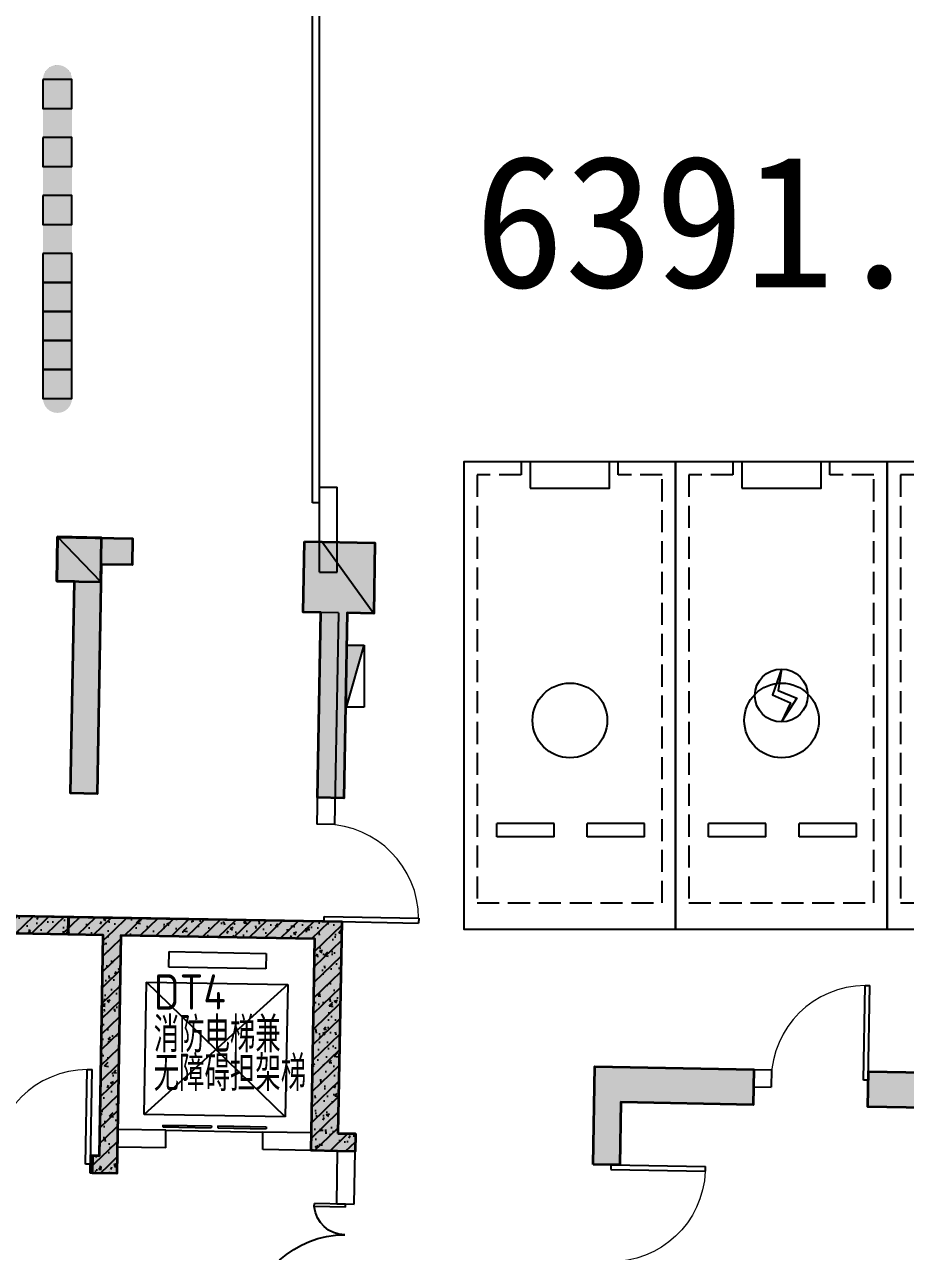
# Model space of a CAD drawing. Extents: x 512858 to 514372, y -232486 to -231710.
# Drawn here: x 512919.64 to 512929.63, y -232112.37 to -232098.47 of the extents above; entities that cross this region are included whole.
import ezdxf

# ---------------------------------------------------------------- set-up
doc = ezdxf.new("R2010")
doc.units = 0
doc.header["$LTSCALE"] = 1000
for name, pattern in [('DASH', [0.35, 0.25, -0.1]), ('新块$0$__DASH', [0.35, 0.25, -0.1]), ('新块$0$DASH', [0.35, 0.25, -0.1])]:
    doc.linetypes.add(name, pattern=pattern)
doc.layers.get('0').update_dxf_attribs({"color": 252})
for name, color, linetype in [('1#HXT-B1$0$A-DOOR', 252, 'Continuous'), ('1#HXT-B1$0$A-FIRE-DOOR', 252, 'Continuous'), ('1#HXT-B1$0$A-PATT-COLU', 252, 'Continuous'), ('1#HXT-B1$0$A-STAIR', 252, 'Continuous'), ('1#HXT-B1$0$A-STR-CONC-B', 252, 'Continuous'), ('1#HXT-B1$0$A-WALL-S', 252, 'Continuous'), ('_0', 252, 'Continuous'), ('A-ANNO-HATC-PATT', 252, 'Continuous'), ('A-COLU-CONC', 252, 'Continuous'), ('A-DOOR-FIRE', 252, 'Continuous'), ('A-WALL-BLOK', 252, 'Continuous'), ('AD-普通车位', 252, 'Continuous'), ('B1F_车位$0$A-PARK-W', 252, 'Continuous'), ('B1F_车位$0$P-减速带', 252, 'Continuous'), ('建-房间名称', 252, 'Continuous'), ('新块$0$A-PARK-D', 252, 'Continuous'), ('新块$0$AD-普通车位', 252, '新块$0$DASH'), ('风井', 252, 'Continuous')]:
    doc.layers.add(name, color=color, linetype=linetype)
for name, color, linetype, lineweight in [('P-FIRE-FH', 252, 'Continuous', 25), ('s-colu-cons', 252, 'Continuous', 35), ('S-COLU-HATC', 252, 'Continuous', 25), ('S-WALL', 252, 'Continuous', 35), ('S-WALL-HATC', 252, 'Continuous', 25), ('面积-不计容-地下室-1', 4, 'Continuous', 0)]:
    doc.layers.add(name, color=color, linetype=linetype, lineweight=lineweight)
doc.layers.add('数车位', color=252, linetype='Continuous', plot=False)
doc.styles.add('dw', font='simhei.ttf')
doc.styles.add('邻里中心-雨水$0$STANDARD', font='GBENOR', dxfattribs={"bigfont": 'GBCBIG'})
pattern_1 = [(45, (0, 0), (-88.38834764831844, 88.38834764831844), []), (50, (0, 0), (358.6300913003767, -31.37606749129755), [37.5, -412.5]), (355, (0, 0), (-69.3756668065, 376.0960668500059), [30, -330]), (100.4514, (29.88584, -2.61467), (289.2546908570108, 344.7197710304768), [31.870095, -350.571056]), (46.1842, (0, 100), (533.6205243128222, -82.75950716450905), [56.25, -618.75]), (96.63560000000001, (44.4683725, 93.1033465), (467.3313527743517, 487.0589354502209), [47.805144, -525.8565]), (351.1842, (0, 100), (467.3309725668136, 487.0593004626623), [45, -495]), (21, (50, 75), (298.4535260592309, -201.3094453326694), [37.5, -412.5]), (325.9999999999999, (50, 75), (121.6576659607912, 362.5750225234264), [30, -330]), (71.4514, (74.8711165, 58.224197), (420.111314290745, 161.2652483549762), [31.870095, -350.571056]), (37.5, (0, 0), (6.079927658645312, 166.4469269156558), [0, -326, 0, -335, 0, -331.25]), (7.5, (0, 0), (131.5347687210743, 197.2058559411801), [0, -191, 0, -318.5, 0, -126.25]), (-32.5, (-111.5, 0), (266.9112180862045, -11.27743586718988), [0, -125, 0, -390, 0, -517.5]), (-42.50000000000001, (-161.5, 0), (291.5930846711931, 50.05249116615887), [0, -162.5, 0, -259, 0, -367.5])]

# ---------------------------------------------------------------- blocks, each defined once
blk = doc.blocks.new('新块$0$A$C0EC85F9A')
at = {"layer": '新块$0$A-PARK-D'}
for p, q in [((1024.865119934082, 1200.108159065247), (374.865119934082, 1200.108155250549)), ((374.8651123046875, 1050.108156204224), (374.865119934082, 1200.108155250549)), ((1024.865119934082, 1050.108158111572), (1024.865119934082, 1200.108159065247)), ((2049.865119934082, 1200.108160018921), (1399.865112304688, 1200.108158111572)), ((1399.865127563477, 1050.108156204224), (1399.865112304688, 1200.108158111572)), ((2049.865127563477, 1050.108158111572), (2049.865119934082, 1200.108160018921)), ((1024.865119934082, 1050.108158111572), (374.8651123046875, 1050.108156204224)), ((2049.865127563477, 1050.108158111572), (1399.865127563477, 1050.108156204224))]:
    blk.add_line(p, q, dxfattribs=at)
for points in [[(2400, 9.536743164e-07), (2400.000007629395, 5300), (7.6293945312e-06, 5300), (0, 0)], [(750.0000076293945, 5000.000000953674), (1650.000015258789, 5000.000000953674), (1650, 5299.999997138977), (750, 5299.999999046326)]]:
    blk.add_lwpolyline(points, close=True, dxfattribs=at)
at = {"layer": '新块$0$A-PARK-D', "linetype": '新块$0$__DASH'}
blk.add_lwpolyline([(650, 5300.000000953674), (650.0000076293945, 5150), (150, 5150.000000953674), (150.0000076293945, 300), (2250.000007629395, 300.0000009536743), (2250.000015258789, 5150), (1750.000007629395, 5150), (1750.000007629395, 5300.000000953674)], dxfattribs=at)
blk = doc.blocks.new('新块$0$dfghgfhfghg')
at = {"layer": '新块$0$A-PARK-D', "extrusion": (-1.872561112644678e-08, 1.87406039580014e-20, 0.9999999999999999), "rotation": 8.24447464e-08}
blk.add_blockref('新块$0$A$C0EC85F9A', (-1200.000000011176, -2800.000008820101, -2.2470733351e-05), dxfattribs=at)
blk = doc.blocks.new('A$C040F5B7D')
at = {"layer": '新块$0$AD-普通车位', "extrusion": (2.154672387120172e-06, 6.254128229541402e-07, -0.9999999999974832), "zscale": -1}
blk.add_blockref('新块$0$dfghgfhfghg', (-1200.000486263942, 2799.99967507812, 0.0051262731014366), dxfattribs=at)
blk = doc.blocks.new('CHEWEI')
at = {"layer": 'AD-普通车位', "extrusion": (0, 0, -1), "zscale": -1}
for p in [(-588887.584847129, 180398.4526421748), (-591287.5848471299, 180398.4526421801), (-593687.5848471308, 180398.4526421853)]:
    blk.add_blockref('A$C040F5B7D', p, dxfattribs=at)
blk = doc.blocks.new('电动车')
at = {"layer": 'B1F_车位$0$A-PARK-W'}
for points in [[(625881.3127244372, 295771.7837683511), (625779.1904470803, 295479.8799666952), (625983.6286609786, 295390.3887376297), (625881.3127244372, 295171.7837683511)], [(625881.3127244371, 295771.7837683511), (625844.7634110507, 295529.8799666952), (626057.7715200944, 295440.3887376297), (625881.3127244372, 295171.7837683511)]]:
    blk.add_lwpolyline(points, dxfattribs=at)
blk.add_circle((625881.3127244372, 295471.7837683511), 300, dxfattribs=at)
blk = doc.blocks.new('A$C1C124BEE')
at = {"layer": 'S-WALL-HATC', "linetype": 'ByBlock'}
h = blk.add_hatch(color=256, dxfattribs=at)
h.dxf.hatch_style = 1
edge = h.paths.add_edge_path()
edge.add_line((-500.0237422719365, 4499.989590971149), (-500.0237422719365, 4499.999823057209))
edge.add_line((41049.99502414302, -2699.998694710084), (41049.99502414302, -2699.998885000474))
h.paths.add_polyline_path([(27749.96263950691, -5100.065193449205), (34149.98966924614, -5099.986356165027), (34149.99646506761, -4899.98635636596), (31249.99646707322, -4900.02867749182), (31249.99768022867, -4399.996621151398), (30949.99768022867, -4399.996621151398), (30949.99681364128, -4900.050449317845), (28049.96263950691, -4899.970984425803), (28049.96263950726, -1700.075359644601), (27749.96263950726, -1700.075359644776)])
h = blk.add_hatch(color=256, dxfattribs=at)
h.dxf.hatch_style = 1
h.paths.add_polyline_path([(40250.02198682376, 4499.999823056977), (41100.02198682376, 4499.999823057326), (41100.02198682342, 4199.999823057326), (40750.02198682376, 4199.999823057151), (40750.02198682342, 1600.044441057194), (40450.02198682376, 1600.044441057369), (40450.02198682342, 3999.999823057326), (40250.02198682353, 3999.999823057326)])
h = blk.add_hatch(color=256, dxfattribs=at)
h.dxf.hatch_style = 1
h.paths.add_polyline_path([(43049.96371232311, 4499.989590971265), (43850.01876637258, 4499.989590971091), (43850.01876637258, 3699.98959097109), (43550.01876637223, 3699.989591017133), (43549.96371232311, 3699.989591017249), (43549.96371232311, 1600.044441057311), (43249.96371232311, 1600.044441057311), (43249.96371232276, 3699.989591093501), (43049.96371232311, 3699.989591093501)])
h = blk.add_hatch(color=256, dxfattribs=at)
h.dxf.hatch_style = 1
h.paths.add_polyline_path([(39099.99681059597, 200.0008695228607), (40450.02198682376, 199.9999999996508), (40450.02198682342, 0), (38249.99375831138, 0.0009962412295863), (38249.99375831173, 200.000996241055), (38799.99681059562, 200.0009033142705), (38799.99681059597, 1000.000742806995), (39099.99681059597, 1000.000742806995)])
h = blk.add_hatch(color=256, dxfattribs=at)
h.dxf.hatch_style = 1
edge = h.paths.add_edge_path()
edge.add_line((40775.00164714339, -2499.998885000125), (40775.00164714341, -2699.998885000125))
edge.add_line((40775.00164714305, -2699.998885000299), (41049.99502414302, -2699.998885000299))
edge.add_line((41049.99502414302, -2699.998885000299), (41049.99502414302, -0.500000000174623))
edge.add_arc((41050.49502414302, -0.500000000174623), 0.4999999999999999, 90, 180, ccw=False)
edge.add_line((41050.49502414302, -1.74623e-10), (43249.99502414302, -1.74623e-10))
edge.add_line((43249.99502414337, -1.74623e-10), (43249.99492540001, -2400.009803967491))
edge.add_line((43249.99492539966, -2400.009803967492), (43749.99130579148, -2400.009803967492))
edge.add_line((43749.99130579142, -2400.009803967492), (43749.99130579142, -2199.976482639497))
edge.add_line((43749.99130579189, -2199.976482639555), (43549.99493299698, -2199.976482639555))
edge.add_line((43549.99493299657, -2199.976482639497), (43549.99502414302, 199.9999999998254))
edge.add_line((43549.99502414302, 199.9999999998254), (40450.02198682342, 199.9999999998254))
edge.add_line((40450.02198682376, 199.9999999996508), (40450.02198682376, -3.49246e-10))
edge.add_line((40450.02198682342, 0), (40849.99502414302, 2.7e-15))
edge.add_line((40849.99502414337, -1.74623e-10), (40849.99502414337, -2499.998885000299))
edge.add_line((40849.99502414302, -2499.998885000299), (40775.00164714303, -2499.998885000299))
at = {"layer": 'S-WALL-HATC'}
h = blk.add_hatch(color=256, dxfattribs=at)
h.dxf.hatch_style = 1
h.paths.add_polyline_path([(46450.02013045864, -2499.560744388669), (46450.02013045829, -1390.058842447295), (48250.00959638006, -1390.040686779656), (48250.00416725362, -1790.571057333378), (46749.98066648073, -1790.569403211877), (46749.98157941585, -2499.560744388844)])
h = blk.add_hatch(color=256, dxfattribs=at)
h.dxf.hatch_style = 1
h.paths.add_polyline_path([(49550.00234718923, -1390.027574349602), (51250.027277341, -1390.010426978348), (51250.02727734065, -2200.019772447529), (50850.027277341, -2200.053673000017), (50850.02636416082, -1790.598180950677), (49550.00415768276, -1790.596747376723)])
at = {"layer": 'S-WALL', "linetype": 'ByBlock', "lineweight": 35}
for points in [[(40250.02198682376, 4499.999823056977), (41100.02198682376, 4499.999823057326), (41100.02198682342, 4199.999823057326), (40750.02198682376, 4199.999823057151), (40750.02198682342, 1600.044441057194), (40450.02198682376, 1600.044441057369), (40450.02198682342, 3999.999823057326), (40250.02198682353, 3999.999823057326), (40250.02198682376, 4499.999823056977)], [(43049.96371232311, 4499.989590971265), (43850.01876637258, 4499.989590971091), (43850.01876637258, 3699.98959097109), (43550.01876637223, 3699.989591017133), (43549.96371232311, 3699.989591017249), (43549.96371232311, 1600.044441057311), (43249.96371232311, 1600.044441057311), (43249.96371232276, 3699.989591093501), (43049.96371232311, 3699.989591093501), (43049.96371232311, 4499.989590971265)], [(46450.02013045864, -2499.560744388669), (46450.02013045829, -1390.058842447295), (48250.00959638006, -1390.040686779656), (48250.00416725362, -1790.571057333378), (46749.98066648073, -1790.569403211877), (46749.98157941585, -2499.560744388844), (46450.02013045864, -2499.560744388669)], [(41049.99502414302, -2699.998694710084), (41049.99502414302, -2699.998885000299)]]:
    blk.add_lwpolyline(points, dxfattribs=at)
at = {"layer": 'S-WALL', "linetype": 'ByBlock'}
blk.add_lwpolyline([(39099.99681059597, 200.0008695228607), (40450.02198682376, 199.9999999996508), (40450.02198682342, 0), (38249.99375831138, 0.0009962412295863), (38249.99375831173, 200.000996241055), (38799.99681059562, 200.0009033142705), (38799.99681059597, 1000.000742806995), (39099.99681059597, 1000.000742806995)], close=True, dxfattribs=at)
at = {"layer": 'S-WALL', "linetype": 'ByBlock', "lineweight": 35}
blk.add_lwpolyline([(43549.99493299657, -2199.976482639497), (43749.99130579189, -2199.976482639555), (43749.99130579142, -2400.009803967492), (43549.99130579178, -2400.009803967318), (43549.99130579178, -2400.009803967318), (43249.99492539966, -2400.009803967492), (43249.99502414337, -1.74623e-10), (41050.49502414302, -1.74623e-10, 0.414213562373095), (41049.99502414337, -0.500000000174623), (41049.99502414302, -2699.998885000299), (40775.00164714305, -2699.998885000299), (40775.00164714339, -2499.998885000125), (40849.99502414302, -2499.998885000299), (40849.99502414337, -1.74623e-10), (40450.02198682342, 0), (40450.02198682376, 199.9999999996508), (43549.99502414302, 199.9999999998254)], format="xyb", close=True, dxfattribs=at)
blk.add_lwpolyline([(49550.00234718923, -1390.027574349602), (51250.027277341, -1390.010426978348), (51250.02727734065, -2200.019772447529), (50850.027277341, -2200.053673000017), (50850.02636416082, -1790.598180950677), (49550.00415768276, -1790.596747376723)], close=True, dxfattribs=at)
blk = doc.blocks.new('1#HXT-B1$0$$DorLib2D$00000127')
at = {"color": 0}
for points in [[(-0.5333333333328483, 0.7948983154366971), (-0.5333333333328483, 0.690405644187237)], [(-0.0333333333328483, 0.7948983154366971), (-0.5333333333328483, 0.7948983154366971)], [(-0.0333333333328483, 0.7948983154366971), (-0.0333333333328483, 0.690405644187237)], [(0.5333333333328483, 0.7948983154366971), (0.0333333333328483, 0.7948983154366971)], [(0.0333333333328483, 0.7948983154366971), (0.0333333333328483, 0.690405644187237)], [(0.5333333333328483, 0.7948983154366971), (0.5333333333328483, 0.690405644187237)], [(-0.0333333333328483, 0.690405644187237), (-0.5333333333328483, 0.690405644187237)], [(0.5333333333328483, 0.690405644187237), (0.0333333333328483, 0.690405644187237)], [(0.5, 0.4999999999999858), (-0.5, 0.4999999999999858)]]:
    blk.add_lwpolyline(points, dxfattribs=at)
blk = doc.blocks.new('1#HXT-B1$0$$DorLib2D$00000001')
for p, q in [((0.45, 0.9750000000000001), (0.5000000000000002, 0.9750000000000001)), ((0.45, 0), (0.45, 0.9750000000000001)), ((0.5, 0), (0.5, 0.9750000000000001)), ((0.5, 0), (0.45, 0))]:
    blk.add_line(p, q)
at = {"lineweight": 13}
blk.add_arc((0.475, 0), 0.975, 91.4692835813538, 180, dxfattribs=at)
blk = doc.blocks.new('1#HXT-B1$0$$DorLib2D$00000225')
at = {"color": 0}
for p, q in [((0.4750000000000032, -0.0014478852985498), (0.4750000000000032, 0.7521225008925327)), ((0.4750000000000032, 0.7521225008925327), (0.5000000000000036, 0.7521225008925363)), ((0.5000000000000036, -0.0014478852985498), (0.5000000000000036, 0.7521225008925363)), ((-0.4999999999999982, -3.6e-15), (-0.5, 0.252035990386009)), ((-0.4750000000000014, 0.252035990386009), (-0.5, 0.252035990386009)), ((-0.4749999999999996, -3.6e-15), (-0.4750000000000014, 0.252035990386009)), ((-0.4749999999999996, -3.6e-15), (-0.4999999999999947, -3.6e-15)), ((0.4750000000000032, -0.0014478852985498), (0.4999999999999929, -0.0014478852985498))]:
    blk.add_line(p, q, dxfattribs=at)
for centre, radius, start, end in [((0.5046168020419071, -0.0019208093578129), 0.7546247204382253, 92.24926861260724, 179.7237749158362), ((-0.5007908120542499, 0.0025725639174823), 0.2507930763238999, 359.7898704778746, 84.09743784757413)]:
    blk.add_arc(centre, radius, start, end, dxfattribs=at)
blk = doc.blocks.new('1#HXT-B1')
at = {"layer": '1#HXT-B1$0$A-PATT-COLU'}
h = blk.add_hatch(dxfattribs=at)
h.set_pattern_fill('钢筋混凝土', color=256, scale=50, style=0)
h.set_pattern_definition(pattern_1)
h.paths.add_polyline_path([(-111306.975504769, -999404.2471745588), (-111306.975504769, -999270.9138412256), (-113156.9722364807, -999270.9138412256), (-113323.6389031474, -999337.5805078922), (-113356.9722364807, -999470.9138412256), (-111406.975504769, -999470.9138412256)], flags=17)
h = blk.add_hatch(dxfattribs=at)
h.set_pattern_fill('钢筋混凝土', color=256, scale=50, style=0)
h.set_pattern_definition(pattern_1)
h.paths.add_polyline_path([(-108856.975504769, -999370.9138412256), (-108706.975504769, -999270.9138412256), (-111306.975504769, -999270.9138412256), (-111306.975504769, -999404.2471745588), (-111206.975504769, -999470.9138412256), (-109006.975504769, -999470.9138412256)], flags=17)
h = blk.add_hatch(dxfattribs=at)
h.set_pattern_fill('钢筋混凝土', color=256, scale=50, style=0)
h.set_pattern_definition(pattern_1)
h.paths.add_polyline_path([(-108856.975504769, -999370.9138412256), (-109006.975504769, -999470.9138412256), (-109006.9755047691, -1001870.913841226), (-108856.9755047691, -1001770.913841226), (-108706.9755047691, -1001670.913841226), (-108706.975504769, -999270.9138412256)], flags=17)
h = blk.add_hatch(dxfattribs=at)
h.set_pattern_fill('钢筋混凝土', color=256, scale=50, style=0)
h.set_pattern_definition(pattern_1)
h.paths.add_polyline_path([(-111306.975504769, -999404.2471745588), (-111406.975504769, -999470.9138412256), (-111406.9755047691, -1001770.913841225), (-111306.9755047691, -1001770.913841225), (-111206.9755047691, -1001770.913841225), (-111206.975504769, -999470.9138412256)], flags=17)
h = blk.add_hatch(dxfattribs=at)
h.set_pattern_fill('钢筋混凝土', color=256, scale=50, style=0)
h.set_pattern_definition(pattern_1)
h.paths.add_polyline_path([(-108506.9755047691, -1001870.913841226), (-108506.9755047691, -1001670.913841226), (-108706.9755047691, -1001670.913841226), (-108856.9755047691, -1001770.913841226), (-109006.9755047691, -1001870.913841226)], flags=17)
h = blk.add_hatch(dxfattribs=at)
h.set_pattern_fill('钢筋混凝土', color=256, scale=50, style=0)
h.set_pattern_definition(pattern_1)
h.paths.add_polyline_path([(-111306.9755047691, -1001770.913841225), (-111406.9755047691, -1001770.913841225), (-111406.9755047691, -1001970.912752286), (-111306.975504769, -1002070.912752286), (-111206.975504769, -1002170.912752286), (-111206.9755047691, -1001770.913841225)], flags=17)
h = blk.add_hatch(dxfattribs=at)
h.set_pattern_fill('钢筋混凝土', color=256, scale=50, style=0)
h.set_pattern_definition(pattern_1)
h.paths.add_polyline_path([(-111306.975504769, -1002070.912752286), (-111406.9755047691, -1001970.912752286), (-111506.9755047691, -1001970.912752286), (-111506.9755047692, -1002170.912752286), (-111206.975504769, -1002170.912752286)], flags=17)
at = {"layer": '1#HXT-B1$0$A-STAIR'}
for p, q in [((-110656.9755047717, -999820.9138412226), (-110656.9755047717, -999645.9138412224)), ((-110656.9755047717, -999645.9138412224), (-109556.9755047755, -999645.9138412224)), ((-109556.9755047755, -999645.9138412224), (-109556.9755047755, -999820.9138412226)), ((-109556.9755047755, -999820.9138412226), (-110656.9755047717, -999820.9138412226)), ((-110906.9755047725, -1001495.913841218), (-110906.9755047725, -999995.9138412228)), ((-110906.9755047725, -999995.9138412228), (-109306.9755047678, -999995.9138412228)), ((-109306.9755047678, -999995.9138412228), (-110906.9755047725, -1001495.913841218)), ((-109306.9755047678, -1001495.913841218), (-110906.9755047725, -999995.9138412228)), ((-109306.9755047678, -999995.9138412228), (-109306.9755047678, -1001495.913841218)), ((-109306.9755047678, -1001495.913841218), (-110906.9755047725, -1001495.913841218))]:
    blk.add_line(p, q, dxfattribs=at)
at = {"layer": '1#HXT-B1$0$A-STR-CONC-B'}
for p, q in [((-111306.975504769, -999270.9138412256), (-113156.9722364807, -999270.9138412256)), ((-108706.975504769, -999270.9138412256), (-111306.975504769, -999270.9138412256)), ((-108706.975504769, -999270.9138412256), (-108706.9755047691, -1001670.913841226)), ((-111406.975504769, -999470.9138412256), (-113356.9722364807, -999470.9138412256)), ((-111406.975504769, -999470.9138412256), (-111406.9755047691, -1001770.913841225)), ((-109006.975504769, -999470.9138412256), (-111206.975504769, -999470.9138412256)), ((-111206.975504769, -999470.9138412256), (-111206.9755047691, -1001770.913841225)), ((-109006.975504769, -999470.9138412256), (-109006.9755047691, -1001870.913841226)), ((-108506.9755047691, -1001670.913841226), (-108706.9755047691, -1001670.913841226)), ((-108506.9755047691, -1001870.913841226), (-108506.9755047691, -1001670.913841226)), ((-111406.9755047691, -1001770.913841225), (-111406.9755047691, -1001970.912752286)), ((-111206.9755047691, -1001770.913841225), (-111206.975504769, -1002170.912752286)), ((-111406.9755047691, -1001970.912752286), (-111506.9755047691, -1001970.912752286)), ((-111506.9755047692, -1002170.912752286), (-111506.9755047691, -1001970.912752286)), ((-108506.9755047691, -1001870.913841226), (-109006.9755047691, -1001870.913841226)), ((-111206.975504769, -1002170.912752286), (-111506.9755047692, -1002170.912752286))]:
    blk.add_line(p, q, dxfattribs=at)
at = {"layer": '1#HXT-B1$0$A-WALL-S'}
for p, q in [((-110656.9755047702, -1001670.913841226), (-111206.9755047691, -1001670.913841226)), ((-109006.9755047691, -1001670.913841226), (-109556.9755047702, -1001670.913841226)), ((-110656.9755047702, -1001870.913841226), (-111206.9755047691, -1001870.913841226)), ((-109006.9755047691, -1001870.913841226), (-109556.9755047702, -1001870.913841226)), ((-108706.9755047691, -1002470.913841221), (-108706.9755047691, -1001870.913841226)), ((-108706.9755047691, -1001870.913841226), (-108506.9755047691, -1001870.913841226)), ((-108506.9755047691, -1002470.913841221), (-108506.9755047691, -1001870.913841226))]:
    blk.add_line(p, q, dxfattribs=at)
for points in [[(-110656.9755047702, -1001870.913841226), (-110656.9755047702, -1001670.913841226)], [(-109556.9755047702, -1001870.913841226), (-109556.9755047702, -1001670.913841226)], [(-111506.9752885647, -1002170.912752286), (-111506.9752885647, -1001970.912752286)], [(-108706.9755047691, -1002470.913841221), (-108506.9755047691, -1002470.913841221)]]:
    blk.add_lwpolyline(points, dxfattribs=at)
at = {"layer": '1#HXT-B1$0$A-DOOR', "xscale": 1100, "yscale": -200, "zscale": 200, "rotation": 180}
blk.add_blockref('1#HXT-B1$0$$DorLib2D$00000127', (-110106.9755047702, -1001770.913841226), dxfattribs=at)
at = {"layer": '1#HXT-B1$0$A-FIRE-DOOR', "zscale": 200}
for name, p, xscale, yscale, rotation in [('1#HXT-B1$0$$DorLib2D$00000001', (-112056.9752885647, -1002070.912752286), -1100, -1100, 180), ('1#HXT-B1$0$$DorLib2D$00000225', (-108606.9755047691, -1003170.913841221), -1400, 1400, 90.00000000000334)]:
    blk.add_blockref(name, p, dxfattribs=dict(at, xscale=xscale, yscale=yscale, rotation=rotation))
blk = doc.blocks.new('$TwtSys$00000434')
for p, q in [((-0.5, 0.5), (-0.5, -0.5)), ((-0.5, -0.5), (0.5, 0.5)), ((0.5, 0.5), (-0.5, 0.5)), ((0.5, -0.5), (0.5, 0.5)), ((-0.5, -0.5), (0.5, -0.5))]:
    blk.add_line(p, q)
blk.add_solid([(0.5, -0.5), (0.5, 0.5), (-0.5, -0.5)])
blk = doc.blocks.new('A$C3CF8769D')
at = {"layer": 'P-FIRE-FH', "xscale": -700.0000000000001, "yscale": 200.0000000000001, "zscale": 700, "rotation": 270}
blk.add_blockref('$TwtSys$00000434', (54844.25756768382, -39355.63741030301), dxfattribs=at)
blk = doc.blocks.new('B1F_车位$0$减速垄')
at = {"layer": 'B1F_车位$0$P-减速带'}
for points in [[(180.2115401390474, 180.4116978887469), (180.612077946309, -180.4116978850216, -1)], [(4149.268893503119, 184.81761376746), (4149.669431310613, -176.0057820044458, 1)]]:
    blk.add_hatch(color=253, dxfattribs=at).paths.add_polyline_path(points)
at = {"layer": 'B1F_车位$0$P-减速带', "color": 253, "const_width": 0.2237249616022433}
blk.add_lwpolyline([(180.6120779456105, -180.4116978850216, -1), (180.2115401383489, 180.4116978887469)], format="xyb", dxfattribs=at)
at = {"layer": 'B1F_车位$0$P-减速带', "color": 8}
for points in [[(180.6120779456105, -180.4116978850216), (541.4354737184476, -180.0111600793898), (541.0349359109532, 180.8122356943786), (180.2115401383489, 180.4116978887469)], [(902.2588694640435, -179.6106222718954), (1263.082265236648, -179.2100844625384), (1262.681727429386, 181.6133113093674), (901.858331656782, 181.212773501873)], [(1623.905660982709, -178.809546655044), (1984.729056755314, -178.4090088494122), (1984.328518947819, 182.4143869224936), (1623.505123174982, 182.0138491168618)], [(2345.55245250091, -178.0084710419178), (2706.375848273747, -177.6079332344234), (2705.975310466019, 183.215462539345), (2345.151914693415, 182.8149247318506)], [(3067.199244018644, -177.2073954287916), (3428.022639791481, -176.8068576194346), (3427.622101983987, 184.0165381524712), (3066.798706211383, 183.6160003449768)], [(3788.846035537077, -176.4063198119402), (4149.669431309914, -176.0057820044458), (4149.26889350242, 184.81761376746), (3788.445497729816, 184.4170759599656)]]:
    blk.add_lwpolyline(points, close=True, dxfattribs=at)
at = {"layer": 'B1F_车位$0$P-减速带', "color": 253}
for points in [[(2706.375848273514, -177.6079332344234), (3067.199244018644, -177.2073954287916), (3066.798706211383, 183.6160003449768), (2705.975310465787, 183.215462539345)], [(3428.022639791481, -176.8068576212972), (3788.846035537077, -176.4063198119402), (3788.445497729816, 184.4170759599656), (3427.622101983987, 184.0165381524712)]]:
    blk.add_lwpolyline(points, close=True, dxfattribs=at)
at = {"layer": 'B1F_车位$0$P-减速带', "color": 8}
for points in [[(180.2115401383489, 180.4116978887469), (541.034935911186, 180.8122356943786), (180.6120779458433, -180.4116978850216), (541.4354737184476, -180.0111600793898)], [(901.8583316563163, 181.212773501873), (1262.681727429619, 181.6133113093674), (902.2588694635779, -179.6106222718954), (1263.082265236881, -179.2100844625384)], [(1623.505123174749, 182.0138491168618), (1984.328518948052, 182.4143869224936), (1623.905660982011, -178.809546655044), (1984.729056755314, -178.4090088494122)], [(2345.15191469295, 182.8149247318506), (2705.975310466485, 183.215462539345), (2345.552452500444, -178.0084710419178), (2706.375848273747, -177.6079332344234)], [(3066.798706211615, 183.6160003449768), (3427.62210198422, 184.0165381524712), (3067.19924401911, -177.2073954287916), (3428.022639791481, -176.8068576194346)], [(3788.445497729816, 184.4170759599656), (4149.268893502885, 184.81761376746), (3788.846035537077, -176.4063198119402), (4149.669431310147, -176.0057820044458)]]:
    blk.add_solid(points, dxfattribs=at)
at = {"layer": 'B1F_车位$0$P-减速带', "color": 253}
for points in [[(541.034935911186, 180.8122356943786), (901.8583316563163, 181.212773501873), (541.4354737184476, -180.0111600793898), (902.2588694635779, -179.6106222718954)], [(1262.681727429386, 181.6133113093674), (1623.505123174749, 182.0138491168618), (1263.082265236881, -179.210084464401), (1623.905660982011, -178.809546655044)], [(1984.328518947819, 182.4143869224936), (2345.15191469295, 182.8149247318506), (1984.729056755081, -178.4090088494122), (2345.552452500444, -178.0084710419178)], [(2705.975310466485, 183.215462539345), (3066.798706211615, 183.6160003449768), (2706.375848273979, -177.6079332344234), (3067.19924401911, -177.2073954287916)], [(3427.62210198422, 184.0165381524712), (3788.44549772935, 184.4170759599656), (3428.022639791481, -176.8068576194346), (3788.846035536844, -176.4063198119402)]]:
    blk.add_solid(points, dxfattribs=at)
blk = doc.blocks.new('A$C5B776904')
at = {"layer": 'S-COLU-HATC'}
blk.add_hatch(color=256, dxfattribs=at).paths.add_polyline_path([(52056.6033943682, -38387.35647049628), (52065.5602285401, -37887.43670181173), (51565.64045985555, -37878.4798676396), (51556.68362568365, -38378.39963632416)])
at = {"linetype": 'ByBlock'}
for p, q in [((52056.6033943682, -38387.35647049628), (51565.64045985555, -37878.4798676396)), ((54565.28920265287, -37933.26689612889), (55150.85759735713, -38744.45110427111))]:
    blk.add_line(p, q, dxfattribs=at)
at = {"layer": 's-colu-cons'}
blk.add_lwpolyline([(52056.6033943682, -38387.35647049628), (52065.5602285401, -37887.43670181173), (51565.64045985555, -37878.4798676396), (51556.68362568365, -38378.39963632416)], close=True, dxfattribs=at)
blk = doc.blocks.new('$DorLib2D$00000126')
at = {"color": 0, "linetype": 'Continuous'}
for p, q in [((-0.5319999999956053, 0.5), (-0.5319999999956053, 0.900000000000091)), ((0.5320000000047003, 0.900000000000091), (0.5320000000047003, 0.5000000000002274))]:
    blk.add_line(p, q, dxfattribs=at)
at = {"color": 0, "linetype": 'DASH'}
for p, q in [((-0.5319999999956053, 0.900000000000091), (0.5320000000047003, 0.900000000000091)), ((-0.5319999999956053, 0.5), (0.5320000000047003, 0.5000000000002274))]:
    blk.add_line(p, q, dxfattribs=at)
blk = doc.blocks.new('$DorLib2D$00000001')
for p, q in [((0.45, 0.9750000000000001), (0.5000000000000002, 0.9750000000000001)), ((0.45, 0), (0.45, 0.9750000000000001)), ((0.5, 0), (0.5, 0.9750000000000001)), ((0.5, 0), (0.45, 0))]:
    blk.add_line(p, q)
at = {"lineweight": 13}
blk.add_arc((0.475, 0), 0.975, 91.4692835813538, 180, dxfattribs=at)

msp = doc.modelspace()

# ---------------------------------------------------------------- hatches: boundary and pattern name
at = {"layer": 'A-ANNO-HATC-PATT'}
msp.add_hatch(color=252, dxfattribs=at).paths.add_polyline_path([(512920.017570685, -232104.2770086936), (512920.0086138507, -232104.7769284623), (512920.5085336195, -232104.7858852964), (512920.5174904536, -232104.2859655277)], flags=17)

# ---------------------------------------------------------------- linework, layer by layer
at = {"layer": 'A-COLU-CONC', "color": 252}
msp.add_lwpolyline([(512920.0086138507, -232104.7769284623), (512920.5085336195, -232104.7858852964), (512920.5174904536, -232104.2859655277), (512920.017570685, -232104.2770086936)], close=True, dxfattribs=at)
at = {"layer": 'A-WALL-BLOK', "color": 252}
for p, q in [((512922.9885725898, -232104.6761103053), (512922.9885725898, -232103.7127412545)), ((512923.1885725898, -232104.6761103053), (512923.1885725898, -232103.7127412545)), ((512922.9885725898, -232104.6761103053), (512923.1885725898, -232104.6761103053)), ((512923.0032846563, -232105.1316164214), (512922.9596991276, -232107.5311785656)), ((512923.2032516716, -232105.1352486124), (512923.0032846563, -232105.1316164214)), ((512923.2032516716, -232105.1352486124), (512923.1596661429, -232107.5348107566)), ((512922.939722077, -232108.6309971494), (512922.939721595, -232108.6310236838)), ((512923.1396886103, -232108.6346558749), (512922.939721595, -232108.6310236838)), ((512923.1396890922, -232108.6346293405), (512923.1396886103, -232108.6346558749)), ((512927.9112907686, -232110.3104029858), (512927.9077079117, -232110.5103708911)), ((512927.9112907686, -232110.3104029858), (512928.1112528088, -232110.3139857377)), ((512929.2110762878, -232110.3336914507), (512929.2074934309, -232110.533659356)), ((512927.9077079117, -232110.5103708911), (512928.1076699519, -232110.5139536429)), ((512926.3916312705, -232111.3934052292), (512926.1916633653, -232111.3898223723))]:
    msp.add_line(p, q, dxfattribs=at)
for points in [[(512922.9885725898, -232103.7127412545), (512923.1885725898, -232103.7127412545)], [(512923.1596661429, -232107.5348107566), (512922.9596991276, -232107.5311785656)], [(512923.1396890922, -232108.6346293405), (512922.939722077, -232108.6309971494)], [(512928.1112528088, -232110.3139857377), (512928.1076699519, -232110.5139536429)], [(512929.2110762878, -232110.3336914507), (512929.2074934309, -232110.533659356)], [(512926.3916312705, -232111.3934052292), (512926.1916633653, -232111.3898223723)]]:
    msp.add_lwpolyline(points, dxfattribs=at)
at = {"layer": '数车位', "color": 252}
for centre in [(512925.8272703268, -232106.3562229482, 8.725736964e-06), (512928.2272703268, -232106.3562229448, 3.5994647038e-06)]:
    msp.add_circle(centre, 0.4231442279880867, dxfattribs=at)

# ---------------------------------------------------------------- block references
at = {"color": 252, "xscale": 0.001, "yscale": 0.001, "zscale": 0.001}
for name, p in [('CHEWEI', (512338.1374485667, -232289.1218877299)), ('电动车', (512302.3437202031, -232401.5452191863, -3.4689282794e-06))]:
    msp.add_blockref(name, p, dxfattribs=at)
at = {"layer": '_0', "color": 252, "xscale": 0.001, "yscale": 0.001, "zscale": 0.001}
for name, p in [('A$C5B776904', (512868.4527887804, -232066.3985288259)), ('A$C3CF8769D', (512868.5520006623, -232066.4985288207))]:
    msp.add_blockref(name, p, dxfattribs=at)
at = {"layer": 'A-DOOR-FIRE', "color": 252, "zscale": 0.2}
for name, p, xscale, yscale, rotation in [('$DorLib2D$00000126', (512923.0885725898, -232100.9627412545), 5.5, 0.2, 90), ('$DorLib2D$00000001', (512923.0496941099, -232108.082903953), 1.1, 1.1, 268.9593967125325), ('$DorLib2D$00000001', (512928.6593731199, -232110.4238225468), 1.1, 1.1, 358.9735321936288), ('$DorLib2D$00000001', (512926.2817944614, -232111.9415255403), -1.1, 1.1, 268.9735321936129)]:
    msp.add_blockref(name, p, dxfattribs=dict(at, xscale=xscale, yscale=yscale, rotation=rotation))
at = {"layer": 'B1F_车位$0$P-减速带', "color": 252, "xscale": 0.0009107163936434, "yscale": 0.0009107163936434, "zscale": 0.0009107163936434, "rotation": 269.9363979256362}
msp.add_blockref('B1F_车位$0$减速垄', (512920.017723212, -232098.9275341422), dxfattribs=at)
at = {"layer": '风井', "color": 252, "xscale": 0.001, "yscale": 0.001, "zscale": 0.001}
for name, p, rotation in [('A$C1C124BEE', (512879.693925092, -232108.0562703837, -5.3875727994e-06), 358.9735741809012), ('1#HXT-B1', (513049.8218752824, -231111.4717128156, -2.6915403784e-06), 358.9740726087285)]:
    msp.add_blockref(name, p, dxfattribs=dict(at, rotation=rotation))

# ---------------------------------------------------------------- texts
at = {"layer": '建-房间名称', "color": 252, "style": '邻里中心-雨水$0$STANDARD'}
for s, p in [('DT4', (512921.1089586092, -232109.6335204939, 3.8785908e-09)), ('消防电梯兼', (512921.1089586092, -232110.1168763747, 3.8785908e-09)), ('无障碍担架梯', (512921.1089586092, -232110.5564662879, 3.8785908e-09))]:
    msp.add_text(s, height=0.4, dxfattribs=at).set_placement(p)
at = {"layer": '面积-不计容-地下室-1', "linetype": 'DASH', "ltscale": 3, "style": 'dw'}
msp.add_text('6391.63', height=1.5, dxfattribs=at).set_placement((512924.7446230679, -232101.4479102987))

doc.saveas('drawing.dxf')
